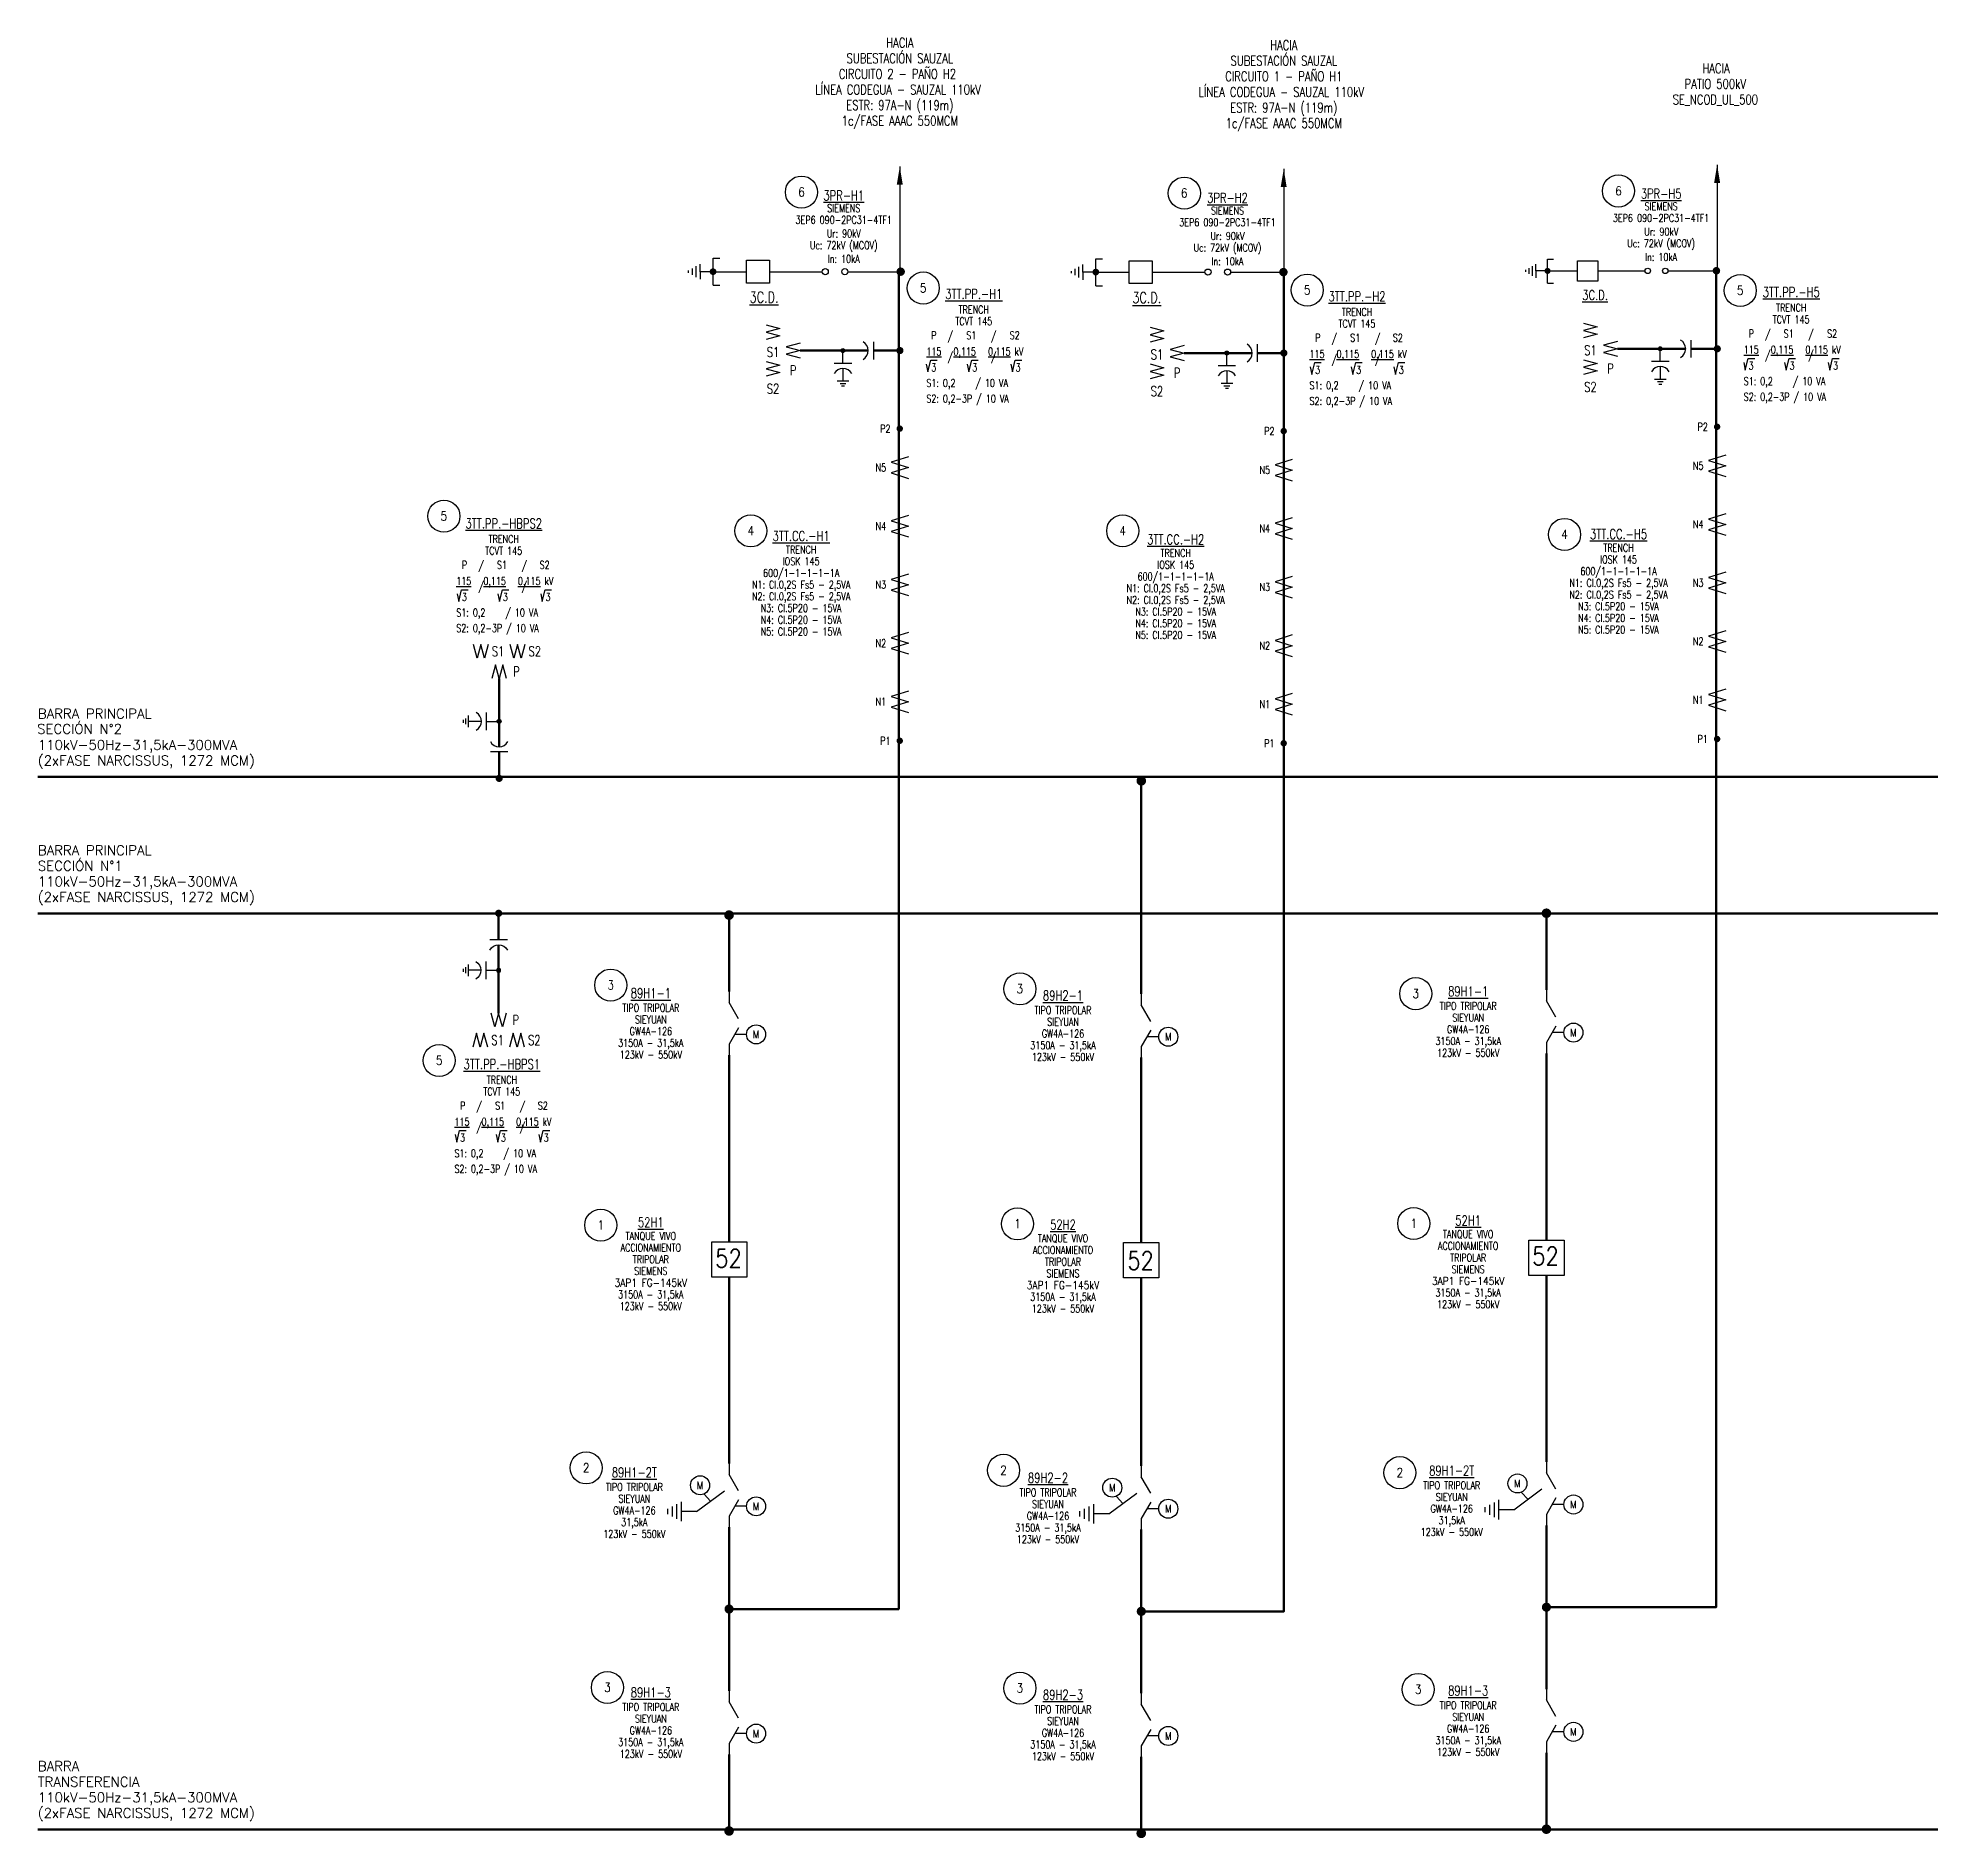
# Model space of a CAD drawing. Header units: millimetres. Extents: x 11399 to 12453, y 607 to 1412.
# Drawn here: x 11399 to 11814.3, y 1017 to 1412 of the extents above; entities that cross this region are included whole.
import ezdxf
from ezdxf.enums import TextEntityAlignment as Align

# ---------------------------------------------------------------- set-up
doc = ezdxf.new("R2010")
doc.units = ezdxf.units.MM
doc.linetypes.add('DASHED', pattern=[0.75, 0.5, -0.25])
for name, color, linetype in [('02TEXTOS', 12, 'Continuous'), ('4', 4, 'Continuous'), ('BARRAS', 3, 'Continuous'), ('CONDUCTOR', 30, 'Continuous'), ('EL-Simbolos', 6, 'Continuous'), ('Futuro', 1, 'DASHED'), ('ITEMS NUEVOS', 7, 'Continuous'), ('Símbolos', 6, 'Continuous')]:
    doc.layers.add(name, color=color, linetype=linetype)
doc.layers.add('EL-Nivel-220Kv', color=30, linetype='Continuous', lineweight=60)
doc.layers.add('Texto', color=7, linetype='Continuous', lineweight=20)
doc.styles.add('COLBUN', font='romans.shx', dxfattribs={"width": 0.75})
doc.styles.get("Standard").update_dxf_attribs({"font": 'arial.ttf'})
doc.styles.add('TRANSELEC', font='romans.shx', dxfattribs={"width": 0.85})
doc.dimstyles.new('ISO-25', dxfattribs={"dimtxt": 2.5, "dimasz": 2.5, "dimexe": 1.25, "dimexo": 0.625, "dimtad": 1, "dimtxsty": 'Standard', "dimcen": 2.5, "dimadec": 0, "dimazin": 0, "dimtfac": 1, "dimtmove": 0, "dimatfit": 3, "dimfxl": 1, "dimarcsym": 0})

# ---------------------------------------------------------------- blocks, each defined once
blk = doc.blocks.new('89')
at = {"color": 0, "linetype": 'ByBlock', "ltscale": 20}
for p, q in [((0, 8.16), (0, 5.35)), ((0, 8.16), (0, 5.35)), ((2.44, 1.13), (0, 5.35)), ((2.44, -1.13), (0, -5.35)), ((0, -5.35), (0, -8.16))]:
    blk.add_line(p, q, dxfattribs=at)
blk.add_lwpolyline([(4.48, -2.81), (1.46, -2.81)], dxfattribs=at)
blk.add_circle((6.92, -2.81), 2.44, dxfattribs=at)
at = {"layer": '02TEXTOS', "color": 8, "lineweight": 60, "style": 'TRANSELEC', "width": 0.85}
blk.add_text('M', height=1.95, dxfattribs=at).set_placement((6.92, -2.81), align=Align.MIDDLE_CENTER)
blk = doc.blocks.new('DIAG-27')
at = {"layer": 'Símbolos', "color": 0}
blk.add_lwpolyline([(3.2, 1), (-3.2, -1), (3.2, -3), (-3.2, -5), (3.2, -7)], dxfattribs=at)
blk = doc.blocks.new('TPC')
at = {"layer": 'CONDUCTOR', "linetype": 'ByBlock', "ltscale": 20}
h = blk.add_hatch(color=0, dxfattribs=at)
edge = h.paths.add_edge_path()
edge.add_arc((0, 19.44), 0.679, 0, 360)
at = {"color": 0, "linetype": 'ByBlock', "ltscale": 20}
for p, q in [((-12.17, 18.92), (-12.17, 19.92)), ((-11.34, 18.42), (-11.34, 20.42)), ((-10.45, 17.42), (-10.45, 21.42))]:
    blk.add_line(p, q, dxfattribs=at)
for points in [[(-4.37, 16.42), (-4.37, 22.42)], [(3, 9.03), (-3, 9.03)]]:
    blk.add_lwpolyline(points, dxfattribs=at)
for centre, start, end in [((-9.52, 19.42), 299.36197, 60.63803), ((0, 14.19), 209.36197, 330.63803)]:
    blk.add_arc(centre, 3.44, start, end, dxfattribs=at)
at = {"layer": 'CONDUCTOR', "color": 0, "linetype": 'ByBlock', "ltscale": 20}
blk.add_line((-6.08, 19.42), (-10.45, 19.42), dxfattribs=at)
blk.add_lwpolyline([(-4.37, 19.42), (0, 19.42)], dxfattribs=at)
blk.add_circle((0, 19.44), 0.679, dxfattribs=at)
at = {"layer": 'EL-Nivel-220Kv', "color": 0, "linetype": 'ByBlock', "ltscale": 20}
for p, q in [((0, 10.75), (0, 34.07)), ((0, -0.01), (0, 9.03))]:
    blk.add_line(p, q, dxfattribs=at)
at = {"layer": 'EL-Nivel-220Kv', "color": 0, "linetype": 'ByBlock', "ltscale": 20, "const_width": 1.25}
blk.add_lwpolyline([(0, 0.55, 1), (0, -0.65, 1)], format="xyb", close=True, dxfattribs=at)
at = {"layer": 'EL-Simbolos', "color": 0, "linetype": 'ByBlock', "ltscale": 20}
for p, q in [((-7.54, 40.96), (-8.8, 45.67)), ((-6.27, 45.67), (-7.54, 40.96)), ((-5.01, 40.96), (-6.27, 45.67)), ((-3.75, 45.67), (-5.01, 40.96)), ((5.01, 40.96), (3.75, 45.67)), ((6.27, 45.67), (5.01, 40.96)), ((7.54, 40.96), (6.27, 45.67)), ((8.8, 45.67), (7.54, 40.96)), ((-1.26, 38.78), (-2.52, 34.07)), ((0, 34.07), (-1.26, 38.78)), ((1.26, 38.78), (0, 34.07)), ((2.52, 34.07), (1.26, 38.78))]:
    blk.add_line(p, q, dxfattribs=at)
blk = doc.blocks.new('*U20')
at = {"layer": 'Futuro', "color": 0, "linetype": 'ByBlock', "lineweight": -3, "ltscale": 20}
for p, q in [((0, 0), (0, -2.81)), ((0, 0), (0, -2.81)), ((2.44, -7.03), (0, -2.81)), ((-8.33, -12.3), (-1.17, -6.97)), ((-6.36, -7.85), (-4.75, -9.64)), ((2.44, -9.28), (0, -13.5)), ((-15.73, -12.97), (-15.73, -11.64)), ((-14.54, -13.58), (-14.54, -11.03)), ((-13.35, -14.19), (-13.35, -10.42)), ((-12.17, -14.8), (-12.17, -9.8)), ((-8.33, -12.3), (-12.17, -12.3))]:
    blk.add_line(p, q, dxfattribs=at)
at = {"layer": 'Futuro', "color": 0, "lineweight": -3, "ltscale": 20}
blk.add_line((0, -13.5), (0, -16.32), dxfattribs=at)
at = {"layer": 'Futuro', "color": 0, "linetype": 'ByBlock', "lineweight": -3, "ltscale": 20}
blk.add_lwpolyline([(4.48, -10.97), (1.46, -10.97)], dxfattribs=at)
for centre in [(-7.43, -5.58), (6.92, -10.97)]:
    blk.add_circle(centre, 2.44, dxfattribs=at)
at = {"layer": '02TEXTOS', "color": 8, "lineweight": -3, "style": 'TRANSELEC', "width": 0.85}
blk.add_text('M', height=1.95, dxfattribs=at).set_placement((-7.43, -5.58), align=Align.MIDDLE)
blk.add_text('M', height=1.95, dxfattribs=at).set_placement((6.92, -10.97), align=Align.MIDDLE_CENTER)
blk = doc.blocks.new('ola')
at = {"layer": '4', "color": 7, "xscale": 0.8562864070705207, "yscale": 0.8562864070705207, "zscale": 0.8562864070705207}
blk.add_blockref('89', (11740, 1203.53), dxfattribs=at)
at = {"layer": '02TEXTOS', "color": 7, "lineweight": 200, "style": 'TRANSELEC', "width": 0.85}
blk.add_text('M', height=1.68, dxfattribs=at).set_placement((11745.92, 1201.13), align=Align.MIDDLE_CENTER)
blk = doc.blocks.new('Item')
at = {"layer": '4', "color": 252, "true_color": 0x939598}
blk.add_circle((11182.12, 1180.36), 3.52, dxfattribs=at)
at = {"color": 252, "true_color": 0x939598, "style": 'TRANSELEC', "width": 0.85}
blk.add_attdef('NUM', text='', height=1.97, dxfattribs=at).set_placement((11182.11, 1180.39), align=Align.MIDDLE)
blk = doc.blocks.new('ITEMS NUEVOS')
blk.add_circle((11735.71, 1320.07), 3.52)
at = {"color": 7, "style": 'TRANSELEC', "width": 0.85}
blk.add_attdef('NUM', text='', height=1.97, dxfattribs=at).set_placement((11735.7, 1320.1), align=Align.MIDDLE)

msp = doc.modelspace()

# ---------------------------------------------------------------- hatches: boundary and pattern name
at = {"layer": 'CONDUCTOR', "true_color": 0x939598}
h = msp.add_hatch(color=252, dxfattribs=at)
h.dxf.hatch_style = 1
edge = h.paths.add_edge_path()
edge.add_arc((11588.16, 1326.25), 0.708, 0, 360)
h = msp.add_hatch(color=252, dxfattribs=at)
h.dxf.hatch_style = 1
edge = h.paths.add_edge_path()
edge.add_arc((11672.42, 1325.71), 0.708, 0, 360)
at = {"layer": 'CONDUCTOR', "true_color": 0xf26722}
h = msp.add_hatch(color=30, dxfattribs=at)
h.dxf.hatch_style = 1
edge = h.paths.add_edge_path()
edge.add_arc((11767.54, 1326.65), 0.708, 0, 360)
at = {"layer": 'CONDUCTOR', "true_color": 0x939598}
h = msp.add_hatch(color=252, dxfattribs=at)
h.dxf.hatch_style = 1
edge = h.paths.add_edge_path()
edge.add_arc((11588.16, 1257.75), 0.708, 0, 360, ccw=False)
at = {"layer": 'CONDUCTOR', "true_color": 0xf26722}
h = msp.add_hatch(color=30, dxfattribs=at)
h.dxf.hatch_style = 1
edge = h.paths.add_edge_path()
edge.add_arc((11767.54, 1258.14), 0.708, 0, 360, ccw=False)
at = {"layer": 'CONDUCTOR', "true_color": 0x939598}
h = msp.add_hatch(color=252, dxfattribs=at)
h.dxf.hatch_style = 1
edge = h.paths.add_edge_path()
edge.add_arc((11672.42, 1257.21), 0.708, 0, 360, ccw=False)
at = {"layer": 'EL-Nivel-220Kv', "true_color": 0x939598}
h = msp.add_hatch(color=252, dxfattribs=at)
h.dxf.hatch_style = 1
edge = h.paths.add_edge_path()
edge.add_arc((11550.7, 1067.23), 1.01, 0, 360)
h = msp.add_hatch(color=252, dxfattribs=at)
h.dxf.hatch_style = 1
edge = h.paths.add_edge_path()
edge.add_arc((11641.16, 1066.71), 1.01, 0, 360)
at = {"layer": 'EL-Nivel-220Kv', "true_color": 0xf26722}
h = msp.add_hatch(color=30, dxfattribs=at)
h.dxf.hatch_style = 1
edge = h.paths.add_edge_path()
edge.add_arc((11730.08, 1067.63), 1.01, 0, 360)

# ---------------------------------------------------------------- linework, layer by layer
at = {"color": 252, "linetype": 'ByBlock', "lineweight": -2, "ltscale": 15, "true_color": 0x939598}
for p, q in [((11544.33, 1360.69), (11544.33, 1362.36)), ((11547.18, 1363.62), (11548.65, 1363.62)), ((11547.18, 1360.91), (11547.18, 1363.62)), ((11628.32, 1360.6), (11628.32, 1362.26)), ((11631.18, 1363.52), (11632.64, 1363.52)), ((11631.18, 1360.82), (11631.18, 1363.52)), ((11541.83, 1360.47), (11541.83, 1360.92)), ((11542.66, 1359.99), (11542.66, 1361.4)), ((11543.49, 1359.51), (11543.49, 1361.88)), ((11544.33, 1360.69), (11544.33, 1359.03)), ((11546.96, 1360.69), (11544.33, 1360.69)), ((11547.18, 1357.7), (11547.18, 1360.47)), ((11547.4, 1360.69), (11554.54, 1360.69)), ((11547.4, 1360.69), (11554.54, 1360.69)), ((11559.54, 1360.69), (11571.13, 1360.69)), ((11576.77, 1360.69), (11588.36, 1360.69)), ((11625.82, 1360.37), (11625.82, 1360.82)), ((11626.66, 1359.89), (11626.66, 1361.3)), ((11627.49, 1359.41), (11627.49, 1361.78)), ((11628.32, 1360.6), (11628.32, 1358.93)), ((11630.96, 1360.6), (11628.32, 1360.6)), ((11631.18, 1357.6), (11631.18, 1360.38)), ((11631.4, 1360.6), (11638.54, 1360.6)), ((11631.4, 1360.6), (11638.54, 1360.6)), ((11643.54, 1360.6), (11655.13, 1360.6)), ((11660.77, 1360.6), (11672.35, 1360.6)), ((11547.18, 1357.7), (11548.65, 1357.7)), ((11631.18, 1357.6), (11632.64, 1357.6))]:
    msp.add_line(p, q, dxfattribs=at)
at = {"color": 7, "linetype": 'ByBlock', "lineweight": -2, "ltscale": 15}
for p, q in [((11727.77, 1360.86), (11727.77, 1362.35)), ((11730.32, 1363.47), (11731.63, 1363.47)), ((11730.32, 1361.05), (11730.32, 1363.47)), ((11725.53, 1360.66), (11725.53, 1361.06)), ((11726.28, 1360.23), (11726.28, 1361.49)), ((11727.02, 1359.8), (11727.02, 1361.92)), ((11727.77, 1360.86), (11727.77, 1359.37)), ((11730.13, 1360.86), (11727.77, 1360.86)), ((11730.32, 1358.18), (11730.32, 1360.66)), ((11730.32, 1358.18), (11731.63, 1358.18)), ((11730.52, 1360.86), (11736.9, 1360.86)), ((11730.52, 1360.86), (11736.9, 1360.86)), ((11741.37, 1360.86), (11751.72, 1360.86)), ((11756.76, 1360.86), (11767.12, 1360.86))]:
    msp.add_line(p, q, dxfattribs=at)
at = {"color": 252, "linetype": 'ByBlock', "lineweight": -2, "ltscale": 15, "true_color": 0x939598}
for points in [[(11559.54, 1358.19), (11554.54, 1358.19), (11554.54, 1363.2), (11559.54, 1363.2)], [(11643.54, 1358.1), (11638.54, 1358.1), (11638.54, 1363.1), (11643.54, 1363.1)]]:
    msp.add_lwpolyline(points, close=True, dxfattribs=at)
at = {"color": 7, "linetype": 'ByBlock', "lineweight": -2, "ltscale": 15}
msp.add_lwpolyline([(11741.37, 1358.62), (11736.9, 1358.62), (11736.9, 1363.09), (11741.37, 1363.09)], close=True, dxfattribs=at)
at = {"color": 252, "linetype": 'ByBlock', "lineweight": -2, "ltscale": 15, "true_color": 0x939598, "const_width": 0.752}
for points in [[(11546.82, 1360.69, -1), (11547.54, 1360.69, -1)], [(11630.82, 1360.6, -1), (11631.54, 1360.6, -1)]]:
    msp.add_lwpolyline(points, format="xyb", close=True, dxfattribs=at)
at = {"color": 252, "linetype": 'ByBlock', "lineweight": -2, "ltscale": 20, "true_color": 0x939598, "const_width": 0.94}
for points in [[(11587.91, 1360.69, 1), (11588.81, 1360.69, 1)], [(11671.9, 1360.6, 1), (11672.81, 1360.6, 1)]]:
    msp.add_lwpolyline(points, format="xyb", close=True, dxfattribs=at)
at = {"color": 7, "linetype": 'ByBlock', "lineweight": -2, "ltscale": 15, "const_width": 0.672}
msp.add_lwpolyline([(11730, 1360.86, -1), (11730.65, 1360.86, -1)], format="xyb", close=True, dxfattribs=at)
at = {"color": 7, "linetype": 'ByBlock', "lineweight": -2, "ltscale": 20, "const_width": 0.84}
msp.add_lwpolyline([(11766.99, 1360.89, 1), (11767.79, 1360.89, 1)], format="xyb", close=True, dxfattribs=at)
at = {"color": 252, "linetype": 'ByBlock', "lineweight": -2, "ltscale": 15, "true_color": 0x939598}
for centre in [(11571.8, 1360.69), (11576.1, 1360.69), (11655.8, 1360.6), (11660.1, 1360.6)]:
    msp.add_circle(centre, 0.67, dxfattribs=at)
at = {"color": 7, "linetype": 'ByBlock', "lineweight": -2, "ltscale": 15}
for centre in [(11752.32, 1360.86), (11756.16, 1360.86)]:
    msp.add_circle(centre, 0.598, dxfattribs=at)
at = {"layer": '02TEXTOS'}
for points in [[(11773.37, 1340.76), (11773.73, 1339.08), (11774.36, 1341.67), (11775.79, 1341.67)], [(11782.35, 1340.76), (11782.72, 1339.08), (11783.35, 1341.67), (11784.77, 1341.67)], [(11791.89, 1340.76), (11792.26, 1339.08), (11792.89, 1341.67), (11794.31, 1341.67)]]:
    msp.add_lwpolyline(points, dxfattribs=at)
at = {"layer": '02TEXTOS', "color": 252, "true_color": 0x939598}
for points in [[(11593.98, 1340.36), (11594.35, 1338.68), (11594.98, 1341.28), (11596.4, 1341.28)], [(11602.97, 1340.36), (11603.34, 1338.68), (11603.97, 1341.28), (11605.39, 1341.28)], [(11612.51, 1340.36), (11612.87, 1338.68), (11613.51, 1341.28), (11614.93, 1341.28)], [(11678.24, 1339.83), (11678.61, 1338.14), (11679.24, 1340.74), (11680.66, 1340.74)], [(11687.23, 1339.83), (11687.6, 1338.14), (11688.23, 1340.74), (11689.65, 1340.74)], [(11696.6, 1339.83), (11696.97, 1338.14), (11697.6, 1340.74), (11699.02, 1340.74)], [(11696.6, 1339.83), (11696.97, 1338.14), (11697.6, 1340.74), (11699.02, 1340.74)], [(11490.99, 1289.99), (11491.36, 1288.31), (11491.99, 1290.91), (11493.41, 1290.91)], [(11499.97, 1289.99), (11500.34, 1288.31), (11500.97, 1290.91), (11502.39, 1290.91)], [(11509.35, 1289.99), (11509.71, 1288.31), (11510.34, 1290.91), (11511.76, 1290.91)], [(11490.58, 1171.34), (11490.94, 1169.66), (11491.57, 1172.25), (11493, 1172.25)], [(11499.56, 1171.34), (11499.93, 1169.66), (11500.56, 1172.25), (11501.98, 1172.25)], [(11508.93, 1171.34), (11509.3, 1169.66), (11509.93, 1172.25), (11511.35, 1172.25)]]:
    msp.add_lwpolyline(points, dxfattribs=at)
at = {"layer": 'BARRAS', "color": 252, "lineweight": 60, "true_color": 0x939598}
for p, q in [((11399, 1249.83), (12426.15, 1249.82)), ((11399, 1219.86), (12426.15, 1219.86)), ((11399, 1018.87), (12449.75, 1018.87))]:
    msp.add_line(p, q, dxfattribs=at)
at = {"layer": 'EL-Nivel-220Kv', "color": 252, "true_color": 0x939598}
for p, q in [((11641.16, 1202.2), (11641.16, 1248.96)), ((11550.7, 1202.72), (11550.7, 1219.51)), ((11550.7, 1188.75), (11550.7, 1147.78)), ((11641.16, 1188.23), (11641.16, 1147.63)), ((11550.7, 1099.16), (11550.7, 1140.03)), ((11641.16, 1098.64), (11641.16, 1139.88)), ((11550.7, 1067.23), (11550.7, 1085.19)), ((11641.16, 1066.04), (11641.16, 1084.67)), ((11550.7, 1049.28), (11550.7, 1067.23)), ((11641.16, 1048.76), (11641.16, 1066.04)), ((11550.7, 1018.49), (11550.7, 1035.31)), ((11641.16, 1017.96), (11641.16, 1034.79))]:
    msp.add_line(p, q, dxfattribs=at)
at = {"layer": 'EL-Nivel-220Kv', "color": 30, "true_color": 0xf26722}
for p, q in [((11730.08, 1203.12), (11730.08, 1219.91)), ((11730.08, 1189.15), (11730.08, 1148.16)), ((11730.08, 1099.56), (11730.08, 1140.41)), ((11730.08, 1067.63), (11730.08, 1085.59)), ((11730.08, 1049.68), (11730.08, 1067.63)), ((11730.08, 1018.88), (11730.08, 1035.71))]:
    msp.add_line(p, q, dxfattribs=at)
at = {"layer": 'EL-Nivel-220Kv', "color": 252, "true_color": 0x939598}
for points in [[(11550.7, 1067.23), (11587.94, 1067.23), (11587.94, 1360.75)], [(11641.16, 1066.71), (11672.47, 1066.71), (11672.47, 1360.23)]]:
    msp.add_lwpolyline(points, dxfattribs=at)
at = {"layer": 'EL-Nivel-220Kv', "color": 30, "true_color": 0xf26722}
msp.add_lwpolyline([(11730.08, 1067.63), (11767.32, 1067.63), (11767.32, 1361.15)], dxfattribs=at)
at = {"layer": 'EL-Nivel-220Kv', "color": 252, "true_color": 0x939598, "const_width": 1.07}
for points in [[(11640.65, 1248.96, -1), (11641.68, 1248.96, -1)], [(11550.18, 1219.51, -1), (11551.21, 1219.51, -1)], [(11550.18, 1018.53, -1), (11551.21, 1018.53, -1)], [(11640.64, 1018.01, -1), (11641.67, 1018.01, -1)]]:
    msp.add_lwpolyline(points, format="xyb", close=True, dxfattribs=at)
at = {"layer": 'EL-Nivel-220Kv', "color": 30, "true_color": 0xf26722, "const_width": 1.07}
for points in [[(11729.57, 1219.91, -1), (11730.59, 1219.91, -1)], [(11729.57, 1018.92, -1), (11730.59, 1018.92, -1)]]:
    msp.add_lwpolyline(points, format="xyb", close=True, dxfattribs=at)
at = {"layer": 'Símbolos', "color": 252, "true_color": 0x939598}
for points in [[(11546.88, 1140.03), (11546.88, 1147.78), (11554.63, 1147.78), (11554.63, 1140.03)], [(11637.29, 1139.88), (11637.29, 1147.63), (11645.04, 1147.63), (11645.04, 1139.88)]]:
    msp.add_lwpolyline(points, close=True, dxfattribs=at)
at = {"layer": 'Símbolos', "color": 7}
msp.add_lwpolyline([(11726.23, 1140.41), (11726.23, 1148.16), (11733.99, 1148.16), (11733.99, 1140.41)], close=True, dxfattribs=at)

# ---------------------------------------------------------------- block references
at = {"layer": '4', "color": 252, "true_color": 0x939598}
ref = msp.add_blockref('Item', (384.46, 197.79), dxfattribs=at)
ref.add_attrib('NUM', '6', dxfattribs={"layer": '0', "color": 0, "height": 1.97, "style": 'TRANSELEC', "width": 0.85}).set_placement((11566.57, 1378.18), align=Align.MIDDLE)
ref = msp.add_blockref('Item', (468.49, 197.57), dxfattribs=at)
ref.add_attrib('NUM', '6', dxfattribs={"layer": '0', "color": 0, "height": 1.97, "style": 'TRANSELEC', "width": 0.85}).set_placement((11650.6, 1377.96), align=Align.MIDDLE)
ref = msp.add_blockref('Item', (411.2, 176.74), dxfattribs=at)
ref.add_attrib('NUM', '5', dxfattribs={"layer": '0', "color": 0, "height": 1.97, "style": 'TRANSELEC', "width": 0.85}).set_placement((11593.31, 1357.13), align=Align.MIDDLE)
ref = msp.add_blockref('Item', (495.47, 176.29), dxfattribs=at)
ref.add_attrib('NUM', '5', dxfattribs={"layer": '0', "color": 0, "height": 1.97, "style": 'TRANSELEC', "width": 0.85}).set_placement((11677.58, 1356.68), align=Align.MIDDLE)
at = {"layer": '4', "color": 252, "true_color": 0x939598, "yscale": 0.6422148053028905, "zscale": 0.6422148053028905}
for p, xscale, rotation in [((11588.16, 1343.38), 0.6422148053028905, 90), ((11672.42, 1342.84), 0.6422148053028905, 90), ((11500.13, 1219.87), -0.6422148053028905, 180)]:
    msp.add_blockref('TPC', p, dxfattribs=dict(at, xscale=xscale, rotation=rotation))
at = {"layer": '4', "color": 7, "xscale": 0.6422148053028905, "yscale": 0.6422148053028905, "zscale": 0.6422148053028905, "rotation": 90}
msp.add_blockref('TPC', (11767.54, 1343.77), dxfattribs=at)
at = {"layer": '4', "color": 252, "true_color": 0x939598}
for name, p, xscale, yscale, zscale in [('DIAG-27', (11588.16, 1319.45), 0.5874124752503771, 0.5874124752503771, 0.5874124752503771), ('DIAG-27', (11672.42, 1318.91), 0.5874124752503771, 0.5874124752503771, 0.5874124752503771), ('DIAG-27', (11588.16, 1306.61), 0.5874124752503771, 0.5874124752503771, 0.5874124752503771), ('DIAG-27', (11672.42, 1306.07), 0.5874124752503771, 0.5874124752503771, 0.5874124752503771), ('DIAG-27', (11588.16, 1293.76), 0.5874124752503771, 0.5874124752503771, 0.5874124752503771), ('DIAG-27', (11672.42, 1293.23), 0.5874124752503771, 0.5874124752503771, 0.5874124752503771), ('DIAG-27', (11588.16, 1280.92), 0.5874124752503771, 0.5874124752503771, 0.5874124752503771), ('DIAG-27', (11672.42, 1280.38), 0.5874124752503771, 0.5874124752503771, 0.5874124752503771), ('TPC', (11500.24, 1249.54), 0.6422148053028905, 0.6422148053028905, 0.6422148053028905), ('DIAG-27', (11588.16, 1268.07), 0.5874124752503771, 0.5874124752503771, 0.5874124752503771), ('DIAG-27', (11672.42, 1267.54), 0.5874124752503771, 0.5874124752503771, 0.5874124752503771), ('89', (11550.7, 1195.74), 0.8562864070705207, 0.8562864070705207, 0.8562864070705207), ('89', (11641.16, 1195.22), 0.8562864070705207, 0.8562864070705207, 0.8562864070705207), ('*U20', (11550.7, 1099.16), 0.8562864070705207, 0.8562864070705207, 0.8562864070705207), ('*U20', (11641.16, 1098.64), 0.8562864070705207, 0.8562864070705207, 0.8562864070705207), ('89', (11550.7, 1042.3), 0.8562864070705207, 0.8562864070705207, 0.8562864070705207), ('89', (11641.16, 1041.78), 0.8562864070705207, 0.8562864070705207, 0.8562864070705207)]:
    msp.add_blockref(name, p, dxfattribs=dict(at, xscale=xscale, yscale=yscale, zscale=zscale))
at = {"layer": '4', "color": 7}
for name, p, xscale, yscale, zscale in [('DIAG-27', (11767.54, 1319.85), 0.5874124752503771, 0.5874124752503771, 0.5874124752503771), ('DIAG-27', (11767.54, 1307), 0.5874124752503771, 0.5874124752503771, 0.5874124752503771), ('DIAG-27', (11767.54, 1294.16), 0.5874124752503771, 0.5874124752503771, 0.5874124752503771), ('DIAG-27', (11767.54, 1281.31), 0.5874124752503771, 0.5874124752503771, 0.5874124752503771), ('DIAG-27', (11767.54, 1268.47), 0.5874124752503771, 0.5874124752503771, 0.5874124752503771), ('*U20', (11730.08, 1099.56), 0.8562864070705207, 0.8562864070705207, 0.8562864070705207), ('89', (11730.08, 1042.69), 0.8562864070705207, 0.8562864070705207, 0.8562864070705207)]:
    msp.add_blockref(name, p, dxfattribs=dict(at, xscale=xscale, yscale=yscale, zscale=zscale))
at = {"layer": '4', "color": 252, "true_color": 0x939598}
ref = msp.add_blockref('Item', (306, 126.68), dxfattribs=at)
ref.add_attrib('NUM', '5', dxfattribs={"layer": '0', "color": 0, "height": 1.97, "style": 'TRANSELEC', "width": 0.85}).set_placement((11488.11, 1307.07), align=Align.MIDDLE)
ref = msp.add_blockref('Item', (373.36, 123.45), dxfattribs=at)
ref.add_attrib('NUM', '4', dxfattribs={"layer": '0', "color": 0, "height": 1.97, "style": 'TRANSELEC', "width": 0.85}).set_placement((11555.47, 1303.84), align=Align.MIDDLE)
ref = msp.add_blockref('Item', (454.97, 123.46), dxfattribs=at)
ref.add_attrib('NUM', '4', dxfattribs={"layer": '0', "color": 0, "height": 1.97, "style": 'TRANSELEC', "width": 0.85}).set_placement((11637.08, 1303.85), align=Align.MIDDLE)
ref = msp.add_blockref('Item', (342.61, 23.78), dxfattribs=at)
ref.add_attrib('NUM', '3', dxfattribs={"layer": '0', "color": 0, "height": 1.97, "style": 'TRANSELEC', "width": 0.85}).set_placement((11524.72, 1204.17), align=Align.MIDDLE)
ref = msp.add_blockref('Item', (432.41, 22.94), dxfattribs=at)
ref.add_attrib('NUM', '3', dxfattribs={"layer": '0', "color": 0, "height": 1.97, "style": 'TRANSELEC', "width": 0.85}).set_placement((11614.52, 1203.34), align=Align.MIDDLE)
at = {"layer": '4'}
msp.add_blockref('ola', (-9.92, -7.4), dxfattribs=at)
at = {"layer": '4', "color": 252, "true_color": 0x939598}
ref = msp.add_blockref('Item', (304.95, 7.24), dxfattribs=at)
ref.add_attrib('NUM', '5', dxfattribs={"layer": '0', "color": 0, "height": 1.97, "style": 'TRANSELEC', "width": 0.85}).set_placement((11487.06, 1187.64), align=Align.MIDDLE)
ref = msp.add_blockref('Item', (340.42, -28.9), dxfattribs=at)
ref.add_attrib('NUM', '1', dxfattribs={"layer": '0', "color": 0, "height": 1.97, "style": 'TRANSELEC', "width": 0.85}).set_placement((11522.53, 1151.49), align=Align.MIDDLE)
ref = msp.add_blockref('Item', (431.87, -28.62), dxfattribs=at)
ref.add_attrib('NUM', '1', dxfattribs={"layer": '0', "color": 0, "height": 1.97, "style": 'TRANSELEC', "width": 0.85}).set_placement((11613.98, 1151.78), align=Align.MIDDLE)
ref = msp.add_blockref('Item', (337.22, -82.16), dxfattribs=at)
ref.add_attrib('NUM', '2', dxfattribs={"layer": '0', "color": 0, "height": 1.97, "style": 'TRANSELEC', "width": 0.85}).set_placement((11519.34, 1098.23), align=Align.MIDDLE)
ref = msp.add_blockref('Item', (428.82, -82.69), dxfattribs=at)
ref.add_attrib('NUM', '2', dxfattribs={"layer": '0', "color": 0, "height": 1.97, "style": 'TRANSELEC', "width": 0.85}).set_placement((11610.94, 1097.7), align=Align.MIDDLE)
ref = msp.add_blockref('Item', (341.88, -130.35), dxfattribs=at)
ref.add_attrib('NUM', '3', dxfattribs={"layer": '0', "color": 0, "height": 1.97, "style": 'TRANSELEC', "width": 0.85}).set_placement((11523.99, 1050.04), align=Align.MIDDLE)
ref = msp.add_blockref('Item', (432.41, -130.49), dxfattribs=at)
ref.add_attrib('NUM', '3', dxfattribs={"layer": '0', "color": 0, "height": 1.97, "style": 'TRANSELEC', "width": 0.85}).set_placement((11614.53, 1049.91), align=Align.MIDDLE)
at = {"layer": 'ITEMS NUEVOS'}
for p, values in [((10.17, 58.33), {'NUM': '6'}), ((36.91, 36.5), {'NUM': '5'}), ((-1.65, -17.04), {'NUM': '4'}), ((-34.31, -117.81), {'NUM': '3'}), ((-34.75, -168.24), {'NUM': '1'}), ((-37.8, -222.92), {'NUM': '2'}), ((-33.77, -270.48), {'NUM': '3'})]:
    msp.add_blockref('ITEMS NUEVOS', p, dxfattribs=at).add_auto_attribs(values)

# ---------------------------------------------------------------- texts
at = {"layer": '02TEXTOS', "color": 252, "true_color": 0x939598, "style": 'COLBUN', "width": 0.75}
for s, height, p in [('SUBESTACIÓN SAUZAL', 2.1407, (11588.19, 1406.43)), ('HACIA', 2.141, (11588.19, 1409.86)), ('SUBESTACIÓN SAUZAL', 2.1407, (11672.45, 1405.9)), ('HACIA', 2.141, (11672.45, 1409.32)), ('CIRCUITO 2 - PAÑO H2 ', 2.1407, (11588.19, 1403.01)), ('CIRCUITO 1 - PAÑO H1', 2.1407, (11672.45, 1402.47)), ('LÍNEA CODEGUA - SAUZAL 110kV ', 2.1407, (11588.36, 1399.58)), ('LÍNEA CODEGUA - SAUZAL 110kV ', 2.1407, (11672.45, 1399.05)), ('ESTR: 97A-N (119m)', 2.1407, (11588.19, 1396.16)), ('ESTR: 97A-N (119m)', 2.1407, (11672.45, 1395.62)), ('1c/FASE AAAC 550MCM', 2.1407, (11588.19, 1392.73)), ('1c/FASE AAAC 550MCM', 2.1407, (11672.45, 1392.2)), ('%%U3PR-H1', 2.141, (11575.87, 1376.34)), ('SIEMENS', 1.713, (11575.87, 1373.77)), ('%%U3PR-H2', 2.141, (11660.08, 1375.81)), ('SIEMENS', 1.713, (11660.08, 1373.24)), ('3EP6 090-2PC31-4TF1', 1.7126, (11575.86, 1371.2)), ('3EP6 090-2PC31-4TF1', 1.7126, (11660.07, 1370.67)), ('Uc: 72kV (MCOV)', 1.7126, (11575.87, 1365.64)), ('Ur: 90kV', 1.713, (11575.88, 1368.21)), ('Uc: 72kV (MCOV)', 1.7126, (11660.08, 1365.1)), ('Ur: 90kV', 1.713, (11660.09, 1367.67)), ('In: 10kA', 1.713, (11575.87, 1362.64)), ('In: 10kA', 1.713, (11660.08, 1362.11)), ('%%U3C.D.', 2.403, (11558.38, 1353.88)), ('%%U3C.D.', 2.403, (11642.38, 1353.78)), ('TCVT 145', 1.713, (11604.4, 1348.96)), ('TRENCH', 1.713, (11604.41, 1351.52)), ('TCVT 145', 1.713, (11688.49, 1348.42)), ('TRENCH', 1.713, (11688.51, 1350.99)), ('TCVT 145', 1.713, (11501.23, 1298.59)), ('TRENCH', 1.713, (11501.25, 1301.16)), ('%%U89H1-1', 2.141, (11533.52, 1201.3)), ('%%U89H2-1', 2.141, (11623.98, 1200.78)), ('TIPO TRIPOLAR', 1.7126, (11533.53, 1198.3)), ('SIEYUAN', 1.713, (11533.53, 1195.74)), ('TIPO TRIPOLAR', 1.7126, (11623.99, 1197.78)), ('SIEYUAN', 1.713, (11623.99, 1195.22)), ('3150A - 31,5kA', 1.7126, (11533.53, 1190.6)), ('GW4A-126', 1.713, (11533.53, 1193.17)), ('GW4A-126', 1.713, (11623.99, 1192.65)), ('123kV - 550kV', 1.7126, (11533.53, 1188.03)), ('3150A - 31,5kA', 1.7126, (11623.99, 1190.08)), ('123kV - 550kV', 1.7126, (11623.99, 1187.51)), ('TRENCH', 1.713, (11500.84, 1182.5)), ('TCVT 145', 1.713, (11500.82, 1179.93)), ('%%U89H1-2T', 2.141, (11529.91, 1096.13)), ('%%U89H2-2', 2.141, (11620.69, 1094.95)), ('TIPO TRIPOLAR', 1.7126, (11529.92, 1093.14)), ('SIEYUAN', 1.713, (11529.92, 1090.57)), ('TIPO TRIPOLAR', 1.7126, (11620.69, 1091.95)), ('GW4A-126', 1.713, (11529.92, 1088)), ('GW4A-126', 1.713, (11620.69, 1086.81)), ('SIEYUAN', 1.713, (11620.69, 1089.38)), ('123kV - 550kV', 1.7126, (11529.92, 1082.86)), ('31,5kA', 1.713, (11529.92, 1085.43)), ('3150A - 31,5kA', 1.7126, (11620.69, 1084.24)), ('123kV - 550kV', 1.7126, (11620.69, 1081.68)), ('TIPO TRIPOLAR', 1.7126, (11533.53, 1044.86)), ('%%U89H1-3', 2.141, (11533.52, 1047.86)), ('%%U89H2-3', 2.141, (11623.98, 1047.34)), ('SIEYUAN', 1.713, (11533.53, 1042.3)), ('TIPO TRIPOLAR', 1.7126, (11623.99, 1044.34)), ('SIEYUAN', 1.713, (11623.99, 1041.78)), ('3150A - 31,5kA', 1.7126, (11533.53, 1037.16)), ('GW4A-126', 1.713, (11533.53, 1039.73)), ('3150A - 31,5kA', 1.7126, (11623.99, 1036.64)), ('GW4A-126', 1.713, (11623.99, 1039.21)), ('123kV - 550kV', 1.7126, (11533.53, 1034.59)), ('123kV - 550kV', 1.7126, (11623.99, 1034.07))]:
    msp.add_text(s, height=height, dxfattribs=at).set_placement(p, align=Align.CENTER)
at = {"layer": '02TEXTOS', "color": 0, "style": 'TRANSELEC', "width": 0.75}
for s, height, p in [('HACIA', 2.141, (11767.31, 1404.24)), ('PATIO 500kV', 2.1407, (11767.15, 1400.82)), ('SE_NCOD_UL_500', 2.1407, (11767.15, 1397.39))]:
    msp.add_text(s, height=height, dxfattribs=at).set_placement(p, align=Align.CENTER)
at = {"layer": '02TEXTOS', "style": 'COLBUN', "width": 0.75}
for s, height, p in [('%%U3PR-H5', 2.141, (11755.26, 1376.74)), ('SIEMENS', 1.713, (11755.26, 1374.17)), ('3EP6 090-2PC31-4TF1', 1.7126, (11755.24, 1371.6)), ('Uc: 72kV (MCOV)', 1.7126, (11755.25, 1366.04)), ('Ur: 90kV', 1.713, (11755.27, 1368.6)), ('In: 10kA', 1.713, (11755.25, 1363.04)), ('TCVT 145', 1.713, (11783.78, 1349.35)), ('TRENCH', 1.713, (11783.8, 1351.92)), ('TIPO TRIPOLAR', 1.7126, (11712.91, 1198.7)), ('%%U89H1-1', 2.141, (11712.9, 1201.7)), ('SIEYUAN', 1.713, (11712.91, 1196.13)), ('3150A - 31,5kA', 1.7126, (11712.91, 1191)), ('GW4A-126', 1.713, (11712.91, 1193.56)), ('123kV - 550kV', 1.7126, (11712.91, 1188.43)), ('%%U89H1-2T', 2.141, (11709.29, 1096.53)), ('TIPO TRIPOLAR', 1.7126, (11709.3, 1093.53)), ('SIEYUAN', 1.713, (11709.3, 1090.96)), ('GW4A-126', 1.713, (11709.3, 1088.4)), ('123kV - 550kV', 1.7126, (11709.3, 1083.26)), ('31,5kA', 1.713, (11709.3, 1085.83)), ('TIPO TRIPOLAR', 1.7126, (11712.91, 1045.26)), ('%%U89H1-3', 2.141, (11712.9, 1048.26)), ('SIEYUAN', 1.713, (11712.91, 1042.69)), ('3150A - 31,5kA', 1.7126, (11712.91, 1037.55)), ('GW4A-126', 1.713, (11712.91, 1040.12)), ('123kV - 550kV', 1.7126, (11712.91, 1034.99))]:
    msp.add_text(s, height=height, dxfattribs=at).set_placement(p, align=Align.CENTER)
at = {"layer": '02TEXTOS', "color": 252, "true_color": 0x939598, "style": 'COLBUN', "width": 0.75}
for s, p in [('%%U3TT.PP.-H1', (11604.41, 1354.09)), ('%%U3TT.PP.-H2', (11688.51, 1353.56)), ('%%U3TT.PP.-HBPS2', (11501.25, 1303.72)), ('%%U3TT.PP.-HBPS1', (11500.84, 1185.07))]:
    msp.add_text(s, height=2.1407, dxfattribs=at).set_placement(p, align=Align.BOTTOM_CENTER)
at = {"layer": '02TEXTOS', "color": 7, "style": 'COLBUN', "width": 0.75}
msp.add_text('%%U3C.D.', height=2.141, dxfattribs=at).set_placement((11740.76, 1354.48), align=Align.CENTER)
at = {"layer": '02TEXTOS', "style": 'COLBUN', "width": 0.75}
msp.add_text('%%U3TT.PP.-H5', height=2.1407, dxfattribs=at).set_placement((11783.8, 1354.49), align=Align.BOTTOM_CENTER)
at = {"layer": '02TEXTOS', "color": 252, "true_color": 0x939598, "style": 'COLBUN'}
for s, height, width, p in [('P', 1.71, 0.75, (11595.66, 1346.72)), ('/', 1.71, 0.75, (11599.27, 1346.6)), ('S1', 1.713, 0.75, (11603.86, 1346.72)), ('/', 1.71, 0.75, (11608.77, 1346.6)), ('S2', 1.713, 0.75, (11613.39, 1346.72)), ('P', 1.71, 0.75, (11679.92, 1346.18)), ('/', 1.71, 0.75, (11683.53, 1346.07)), ('S1', 1.713, 0.75, (11688.12, 1346.18)), ('/', 1.71, 0.75, (11693.03, 1346.07)), ('/', 1.71, 0.75, (11693.03, 1346.07)), ('S2', 1.713, 0.75, (11697.48, 1346.18)), ('S2', 1.713, 0.75, (11697.48, 1346.18)), ('S1', 2.141, 0.75, (11560.34, 1343.05)), ('/', 1.71, 0.75, (11599.27, 1342.02)), ('/', 1.71, 0.75, (11608.77, 1342.02)), ('S1', 2.141, 0.75, (11644.6, 1342.52)), ('/', 1.71, 0.75, (11683.53, 1341.49)), ('/', 1.71, 0.75, (11693.03, 1341.49)), ('/', 1.71, 0.75, (11693.03, 1341.49)), ('P', 2.14, 0.75, (11564.77, 1339.03)), ('P', 2.14, 0.75, (11649.03, 1338.49)), ('S2', 2.141, 0.75, (11560.34, 1335)), ('S2', 2.141, 0.75, (11644.6, 1334.46)), ('%%U3TT.CC.-H1', 2.1407, 0.75, (11566.52, 1302.7)), ('TRENCH', 1.713, 0.75, (11566.52, 1299.71)), ('%%U3TT.CC.-H2', 2.1407, 0.75, (11648.72, 1301.93)), ('P', 1.71, 0.75, (11492.66, 1296.35)), ('/', 1.71, 0.75, (11496.28, 1296.23)), ('S1', 1.713, 0.75, (11500.86, 1296.35)), ('/', 1.71, 0.75, (11505.77, 1296.23)), ('S2', 1.713, 0.75, (11510.22, 1296.35)), ('600/1-1-1-1-1A', 1.7126, 0.75, (11566.52, 1294.57)), ('IOSK 145', 1.713, 0.75, (11566.52, 1297.14)), ('IOSK 145', 1.713, 0.75, (11648.72, 1296.37)), ('TRENCH', 1.713, 0.75, (11648.72, 1298.94)), ('/', 1.71, 0.75, (11496.28, 1291.65)), ('/', 1.71, 0.75, (11505.77, 1291.65)), ('N1: Cl.0,2S Fs5 - 2,5VA', 1.7126, 0.75, (11566.52, 1292)), ('N1: Cl.0,2S Fs5 - 2,5VA', 1.7126, 0.75, (11648.72, 1291.23)), ('600/1-1-1-1-1A', 1.7126, 0.75, (11648.72, 1293.8)), ('N2: Cl.0,2S Fs5 - 2,5VA', 1.7126, 0.75, (11566.52, 1289.43)), ('N3: Cl.5P20 - 15VA', 1.7126, 0.75, (11566.52, 1286.86)), ('N2: Cl.0,2S Fs5 - 2,5VA', 1.7126, 0.75, (11648.72, 1288.66)), ('N4: Cl.5P20 - 15VA', 1.7126, 0.75, (11566.52, 1284.29)), ('N3: Cl.5P20 - 15VA', 1.7126, 0.75, (11648.72, 1286.09)), ('N4: Cl.5P20 - 15VA', 1.7126, 0.75, (11648.72, 1283.52)), ('N5: Cl.5P20 - 15VA', 1.7126, 0.75, (11566.52, 1281.72)), ('N5: Cl.5P20 - 15VA', 1.7126, 0.75, (11648.72, 1280.95)), ('S1', 2.141, 0.75, (11499.99, 1277.38)), ('S2', 2.141, 0.75, (11508.05, 1277.38)), ('P', 2.14, 0.75, (11504.02, 1272.96)), ('P', 2.14, 0.75, (11503.92, 1196.48)), ('S1', 2.141, 0.75, (11499.89, 1192.06)), ('S2', 2.141, 0.75, (11507.95, 1192.06)), ('P', 1.71, 0.75, (11492.25, 1177.69)), ('/', 1.71, 0.75, (11495.86, 1177.58)), ('S1', 1.713, 0.75, (11500.45, 1177.69)), ('/', 1.71, 0.75, (11505.36, 1177.58)), ('S2', 1.713, 0.75, (11509.81, 1177.69)), ('/', 1.71, 0.75, (11495.86, 1173)), ('/', 1.71, 0.75, (11505.36, 1173)), ('%%U52H1', 2.141, 0.75, (11533.52, 1152.09)), ('%%U52H2', 2.141, 0.75, (11623.98, 1151.57)), ('ACCIONAMIENTO', 1.7126, 0.75, (11533.52, 1146.52)), ('TANQUE VIVO', 1.7126, 0.75, (11533.52, 1149.09)), ('ACCIONAMIENTO', 1.7126, 0.75, (11623.98, 1146)), ('TANQUE VIVO', 1.7126, 0.75, (11623.98, 1148.57)), ('TRIPOLAR', 1.713, 0.75, (11533.52, 1143.96)), ('SIEMENS', 1.713, 0.75, (11533.52, 1141.39)), ('TRIPOLAR', 1.713, 0.75, (11623.98, 1143.43)), ('3AP1 FG-145kV', 1.7126, 0.85, (11533.52, 1138.82)), ('3AP1 FG-145kV', 1.7126, 0.85, (11623.98, 1138.3)), ('SIEMENS', 1.713, 0.75, (11623.98, 1140.87)), ('3150A - 31,5kA', 1.7126, 0.75, (11533.52, 1136.25)), ('123kV - 550kV', 1.7126, 0.75, (11533.52, 1133.68)), ('3150A - 31,5kA', 1.7126, 0.75, (11623.98, 1135.73)), ('123kV - 550kV', 1.7126, 0.75, (11623.98, 1133.16))]:
    msp.add_text(s, height=height, dxfattribs=dict(at, width=width)).set_placement(p, align=Align.MIDDLE_CENTER)
at = {"layer": '02TEXTOS', "style": 'COLBUN'}
for s, height, width, p in [('P', 1.71, 0.75, (11775.04, 1347.11)), ('/', 1.71, 0.75, (11778.65, 1347)), ('S1', 1.713, 0.75, (11783.24, 1347.11)), ('/', 1.71, 0.75, (11788.15, 1347)), ('S2', 1.713, 0.75, (11792.77, 1347.11)), ('/', 1.71, 0.75, (11778.65, 1342.42)), ('/', 1.71, 0.75, (11788.15, 1342.42)), ('%%U3TT.CC.-H5', 2.1407, 0.75, (11745.9, 1303.1)), ('TRENCH', 1.713, 0.75, (11745.9, 1300.1)), ('600/1-1-1-1-1A', 1.7126, 0.75, (11745.9, 1294.96)), ('IOSK 145', 1.713, 0.75, (11745.9, 1297.53)), ('N1: Cl.0,2S Fs5 - 2,5VA', 1.7126, 0.75, (11745.9, 1292.4)), ('N2: Cl.0,2S Fs5 - 2,5VA', 1.7126, 0.75, (11745.9, 1289.83)), ('N3: Cl.5P20 - 15VA', 1.7126, 0.75, (11745.9, 1287.26)), ('N4: Cl.5P20 - 15VA', 1.7126, 0.75, (11745.9, 1284.69)), ('N5: Cl.5P20 - 15VA', 1.7126, 0.75, (11745.9, 1282.12)), ('%%U52H1', 2.141, 0.75, (11712.9, 1152.49)), ('ACCIONAMIENTO', 1.7126, 0.75, (11712.9, 1146.92)), ('TANQUE VIVO', 1.7126, 0.75, (11712.9, 1149.49)), ('TRIPOLAR', 1.713, 0.75, (11712.9, 1144.35)), ('SIEMENS', 1.713, 0.75, (11712.9, 1141.78)), ('3AP1 FG-145kV', 1.7126, 0.85, (11712.9, 1139.21)), ('3150A - 31,5kA', 1.7126, 0.75, (11712.9, 1136.65)), ('123kV - 550kV', 1.7126, 0.75, (11712.9, 1134.08))]:
    msp.add_text(s, height=height, dxfattribs=dict(at, width=width)).set_placement(p, align=Align.MIDDLE_CENTER)
at = {"layer": '02TEXTOS', "color": 252, "true_color": 0x939598, "style": 'COLBUN', "width": 0.75}
for s, height, p in [('%%U115%%U   %%U0,115%%U   %%U0,115%%U kV', 1.7126, (11593.99, 1342.31)), ('%%U115%%U   %%U0,115%%U   %%U0,115%%U kV', 1.7126, (11678.09, 1341.78)), ('3', 1.71, (11595.07, 1338.81)), ('3', 1.71, (11604.05, 1338.81)), ('3', 1.71, (11613.59, 1338.81)), ('3', 1.71, (11679.33, 1338.28)), ('3', 1.71, (11688.31, 1338.28)), ('3', 1.71, (11697.68, 1338.28)), ('3', 1.71, (11697.68, 1338.28)), ('%%U115%%U   %%U0,115%%U   %%U0,115%%U kV', 1.7126, (11490.83, 1291.94)), ('3', 1.71, (11492.07, 1288.44)), ('3', 1.71, (11501.05, 1288.44)), ('3', 1.71, (11510.43, 1288.44)), ('%%U115%%U   %%U0,115%%U   %%U0,115%%U kV', 1.7126, (11490.42, 1173.29)), ('3', 1.71, (11491.66, 1169.79)), ('3', 1.71, (11500.64, 1169.79)), ('3', 1.71, (11510.01, 1169.79))]:
    msp.add_text(s, height=height, dxfattribs=at).set_placement(p)
at = {"layer": '02TEXTOS', "color": 7, "style": 'COLBUN', "width": 0.75}
for s, height, p in [('S1', 2.141, (11739.73, 1343.45)), ('P', 2.14, (11744.15, 1339.42)), ('S2', 2.141, (11739.73, 1335.39))]:
    msp.add_text(s, height=height, dxfattribs=at).set_placement(p, align=Align.MIDDLE_CENTER)
at = {"layer": '02TEXTOS', "style": 'COLBUN', "width": 0.75}
for s, height, p in [('%%U115%%U   %%U0,115%%U   %%U0,115%%U kV', 1.7126, (11773.37, 1342.71)), ('3', 1.71, (11774.45, 1339.21)), ('3', 1.71, (11783.43, 1339.21)), ('3', 1.71, (11792.97, 1339.21))]:
    msp.add_text(s, height=height, dxfattribs=at).set_placement(p)
at = {"layer": '02TEXTOS', "color": 252, "true_color": 0x939598, "style": 'COLBUN', "width": 0.75}
for s, p in [('S1: 0,2    / 10 VA', (11593.99, 1334.89)), ('S2: 0,2-3P / 10 VA', (11593.99, 1331.47)), ('S1: 0,2    / 10 VA', (11678.09, 1334.36)), ('S2: 0,2-3P / 10 VA', (11678.09, 1330.93)), ('S1: 0,2    / 10 VA', (11490.83, 1284.52)), ('S2: 0,2-3P / 10 VA', (11490.83, 1281.1)), ('S1: 0,2    / 10 VA', (11490.42, 1165.87)), ('S2: 0,2-3P / 10 VA', (11490.42, 1162.44))]:
    msp.add_text(s, height=1.7126, dxfattribs=at).set_placement(p, align=Align.BOTTOM_LEFT)
at = {"layer": '02TEXTOS', "style": 'COLBUN', "width": 0.75}
for s, p in [('S1: 0,2    / 10 VA', (11773.37, 1335.29)), ('S2: 0,2-3P / 10 VA', (11773.37, 1331.86))]:
    msp.add_text(s, height=1.7126, dxfattribs=at).set_placement(p, align=Align.BOTTOM_LEFT)
at = {"layer": '02TEXTOS', "color": 252, "true_color": 0x939598, "style": 'COLBUN'}
for s, height, p in [('BARRA PRINCIPAL', 2.1407, (11399, 1262.63)), ('SECCIÓN N°2', 2.1407, (11398.85, 1259.29)), ('(2xFASE NARCISSUS, 1272 MCM)', 2.1407, (11399, 1252.36)), ('110kV-50Hz-31,5kA-300MVA', 2.1407, (11399, 1255.78)), ('BARRA PRINCIPAL', 2.1407, (11399, 1232.66)), ('SECCIÓN N°1', 2.1407, (11399, 1229.24)), ('110kV-50Hz-31,5kA-300MVA', 2.1407, (11399, 1225.81)), ('(2xFASE NARCISSUS, 1272 MCM)', 2.1407, (11399, 1222.39)), ('TRANSFERENCIA', 2.1407, (11399, 1028.25)), ('BARRA', 2.141, (11399, 1031.68)), ('110kV-50Hz-31,5kA-300MVA', 2.1407, (11399, 1024.83)), ('(2xFASE NARCISSUS, 1272 MCM)', 2.1407, (11399, 1021.4))]:
    msp.add_text(s, height=height, dxfattribs=at).set_placement(p)
at = {"layer": '4', "color": 7, "insert": (11726.98, 1146.68), "char_height": 4, "attachment_point": 1, "style": 'TRANSELEC'}
msp.add_mtext_dynamic_manual_height_columns('52', width=6.6175, gutter_width=49.54, heights=[6.66], dxfattribs=at)
at = {"layer": '4', "color": 252, "true_color": 0x939598, "char_height": 4, "attachment_point": 1, "style": 'TRANSELEC'}
for insert in [(11547.65, 1146.18), (11638.11, 1145.69)]:
    msp.add_mtext_dynamic_manual_height_columns('52', width=6.6175, gutter_width=49.54, heights=[6.66], dxfattribs=dict(at, insert=insert))
at = {"layer": 'Texto', "color": 252, "true_color": 0x939598, "style": 'COLBUN', "width": 0.75}
for s, p in [('P2', (11583.88, 1326.25)), ('P2', (11668.14, 1325.71)), ('P1', (11583.88, 1257.75)), ('P1', (11668.14, 1257.21))]:
    msp.add_text(s, height=1.713, dxfattribs=at).set_placement(p, align=Align.MIDDLE_LEFT)
at = {"layer": 'Texto', "style": 'COLBUN', "width": 0.75}
for s, p in [('P2', (11763.26, 1326.65)), ('P1', (11763.26, 1258.14))]:
    msp.add_text(s, height=1.713, dxfattribs=at).set_placement(p, align=Align.MIDDLE_LEFT)
at = {"layer": 'Texto', "color": 252, "true_color": 0x939598, "style": 'COLBUN', "width": 0.75}
for s, p in [('N5', (11584.01, 1316.85)), ('N5', (11668.27, 1316.31)), ('N4', (11584.01, 1304)), ('N4', (11668.27, 1303.47)), ('N3', (11584.01, 1291.16)), ('N3', (11668.27, 1290.62)), ('N2', (11584.01, 1278.31)), ('N2', (11668.27, 1277.78)), ('N1', (11584.01, 1265.47)), ('N1', (11668.27, 1264.93))]:
    msp.add_text(s, height=1.713, dxfattribs=at).set_placement(p, align=Align.CENTER)
at = {"layer": 'Texto', "style": 'COLBUN', "width": 0.75}
for s, p in [('N5', (11763.39, 1317.24)), ('N4', (11763.39, 1304.4)), ('N3', (11763.39, 1291.55)), ('N2', (11763.39, 1278.71)), ('N1', (11763.39, 1265.87))]:
    msp.add_text(s, height=1.713, dxfattribs=at).set_placement(p, align=Align.CENTER)

# ---------------------------------------------------------------- leaders
at = {"layer": 'EL-Nivel-220Kv', "color": 252, "true_color": 0x939598}
for points in [[(11588.16, 1383.77), (11588.16, 1360.5)], [(11672.42, 1383.24), (11672.42, 1359.97)]]:
    msp.add_leader(points, dimstyle='ISO-25', override={"dimasz": 4}, dxfattribs=at)
at = {"layer": 'EL-Nivel-220Kv', "color": 30, "true_color": 0xf26722}
msp.add_leader([(11767.54, 1384.17), (11767.54, 1360.9)], dimstyle='ISO-25', override={"dimasz": 4}, dxfattribs=at)

doc.saveas('drawing.dxf')
